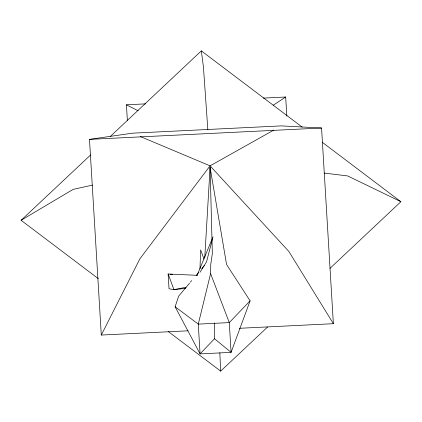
<?xml version="1.0" encoding="UTF-8"?>
<svg xmlns="http://www.w3.org/2000/svg" width="422" height="422" viewBox="0 0 422 422"><rect width="100%" height="100%" fill="white"/><g stroke="black" fill="none" stroke-linecap="round" stroke-linejoin="round"><path stroke-width="0.63" d="M189.573 283.146L178.633 296.186L175.119 306.768L200.07 353.884L214.524 338.729L214.534 322.883M210.599 273.614L210.757 264.467L212.335 253.49L210.087 167.402L226.567 264.504L250.098 300.844L231.077 352.365L200.07 353.884L198.277 324.117L210.599 273.614L229.283 322.603L231.077 352.365L214.524 338.729M199.97 268.856L200.65 249.866L203.99 259.124M204.76 257.758L210.087 167.402L210.172 170.024M197.011 275.65L213.01 236.763L206.553 261.804L200.049 272.222M188.075 330.806L101.296 335.057L139.935 258.744L210.056 165.851L273.815 130.076M190.412 282.144L191.678 280.641M196.304 275.123L198.409 272.617M201.774 268.603L204.295 265.591M250.098 300.844L229.283 322.603L198.277 324.117L175.119 306.768M98.3 278.641L21.1 220.295L90.609 154.964M110.263 136.491L201.341 50.877L302.168 127.085M168.146 331.434L220.659 371.123L267.638 326.966M329.957 268.392L400.9 201.705L322.128 142.167M273.129 105.305L285.668 97.013L286.818 116.097M21.1 220.295L73.148 189.373L92.413 185.126M186.107 287.245L173.933 289.634L169.027 288.769L168.13 273.989L197.179 275.339M101.296 335.057L89.49 139.371L132.36 133.178L281.279 125.888L321.564 128.014L333.369 323.695L239.358 328.3M185.575 288.411L173.933 289.634L168.13 273.989M127.386 120.602L126.431 104.809L145.516 103.87M263.296 98.104L285.668 97.013M89.49 139.371L321.564 128.014M170.082 274.216L172.688 274.522M324.165 173.078L347.665 175.932L400.9 201.705M140.252 136.496L210.056 165.851L288.854 251.454L333.369 323.695M126.431 104.809L138.158 110.796M201.341 50.877L203.425 66.919L207.846 129.749M219.836 352.776L220.659 371.123"/></g></svg>
